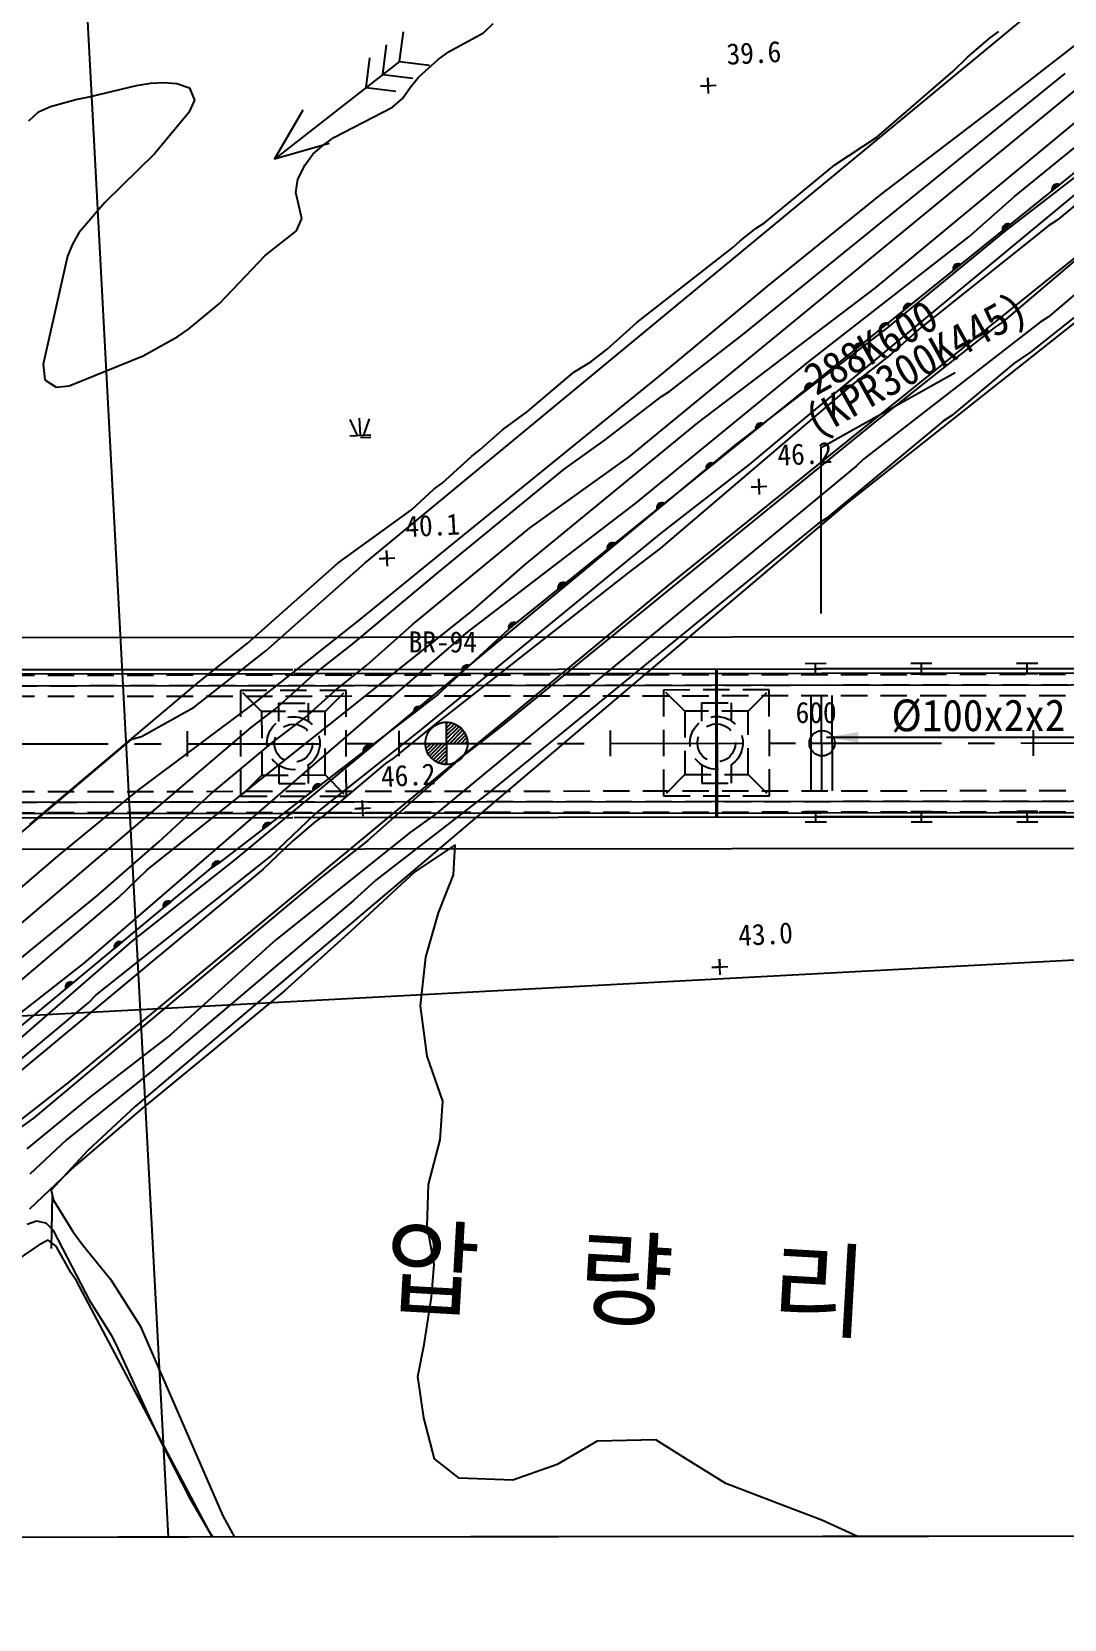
# Model space of a CAD drawing. Header units: millimetres. Extents: x 3302 to 4098, y 1103 to 1810.
# Drawn here: x 3511.1 to 3608.7, y 1388.6 to 1538.7 of the extents above; entities that cross this region are included whole.
import ezdxf
from ezdxf.enums import TextEntityAlignment as Align
from ezdxf.xclip import XClip

# ---------------------------------------------------------------- set-up
doc = ezdxf.new("R2010")
doc.units = ezdxf.units.MM
doc.header["$LTSCALE"] = 10
doc.header["$MEASUREMENT"] = 0
doc.header["$XCLIPFRAME"] = 2
for name, pattern in [('CENTER', [2, 1.25, -0.25, 0.25, -0.25]), ('DASHED2', [0.375, 0.25, -0.125]), ('HIDDEN', [0.375, 0.25, -0.125])]:
    doc.linetypes.add(name, pattern=pattern)
doc.layers.add('TX-PAPR', color=2, linetype='Continuous', plot=False)
doc.layers.add('TZ-BASE', color=253, linetype='Continuous')
doc.layers.add('TZ-CABL', color=4, linetype='Continuous')
doc.styles.add('GHS', font='GulimChe.ttf')
doc.styles.add('GR', font='GulimChe.ttf')
doc.styles.add('GUL', font='GulimChe.ttf')
doc.styles.get("Standard").update_dxf_attribs({"font": 'GulimChe.ttf'})
doc.linetypes.add('ZIGZAG', pattern='A,0.0001,-0.2,[131,ltypeshp.shx,S=0.2,R=0,X=-0.2,Y=0],-0.4,[131,ltypeshp.shx,S=0.2,R=180,X=0.2,Y=0],-0.2', length=0.8001)
doc.dimstyles.get("Standard").update_dxf_attribs({"dimtxt": 0.18, "dimasz": 0.18, "dimexe": 0.18, "dimexo": 0.0625, "dimgap": 0.09, "dimtad": 0, "dimtih": 1, "dimtoh": 1, "dimdec": 4, "dimzin": 0, "dimdsep": 46, "dimtxsty": 'Standard', "dimcen": 0.09, "dimadec": 0, "dimazin": 0, "dimtfac": 1, "dimtdec": 4, "dimtofl": 0, "dimtmove": 0, "dimatfit": 3, "dimfxl": 0, "dimtolj": 1, "dimtzin": 0, "dimarcsym": 0})

# ---------------------------------------------------------------- blocks, each defined once
blk = doc.blocks.new('JD-FHF78DGH')
at = {"layer": 'TZ-BASE'}
for p, q in [((126.65, 141.99), (145.25, -207.87)), ((205.04, 43.22, 42.99), (285.41, 109.78, 42.99)), ((262.83, 85.55, 45.99), (170.72, 11.27, 45.99)), ((156.76, 17.2, 41.99), (222.74, 71.73, 41.99)), ((167.99, 67.35, 39.99), (168.91, 68.21, 39.99)), ((226.53, 68.22, 40.94), (216.82, 60.65, 40.94)), ((158.48, 63.39), (158.83, 66.2)), ((160.06, 64.62), (160.41, 67.43)), ((164.73, 65.56, 39.99), (167.99, 67.35, 39.99)), ((181.76, 27.24, 41.99), (230.56, 67.37, 41.99)), ((213.74, 65.05, 39.99), (215.93, 66.9, 39.99)), ((215.93, 66.9, 39.99), (216.72, 67.45, 39.99)), ((160.06, 64.62), (148.23, 55.4)), ((156.9, 62.16), (157.25, 64.97)), ((160.06, 64.62), (162.87, 64.27)), ((161.83, 63.15, 39.99), (163.69, 64.82, 39.99)), ((163.69, 64.82, 39.99), (164.73, 65.56, 39.99)), ((197.56, 30.23, 45.99), (240.33, 65.64, 45.99)), ((212.4, 63.7, 39.99), (213.74, 65.05, 39.99)), ((158.48, 63.39), (161.29, 63.04)), ((161.04, 62.16, 39.99), (161.83, 63.15, 39.99)), ((189.27, 61.59, 39.61), (189.2, 63.08, 39.61)), ((189.2, 63.08, 39.61), (189.24, 62.34, 39.61)), ((192.47, 38.8, 40.99), (222.98, 63.49, 40.99)), ((205.18, 57.46, 39.99), (212.4, 63.7, 39.99)), ((130.69, 61.28, 39.99), (135.19, 62.37, 39.99)), ((135.19, 62.37, 39.99), (136.51, 62.57, 39.99)), ((136.51, 62.57, 39.99), (137.75, 62.64, 39.99)), ((137.75, 62.64, 39.99), (138.98, 62.55, 39.99)), ((138.98, 62.55, 39.99), (140.18, 62.13, 39.99)), ((140.18, 62.13, 39.99), (140.66, 60.97, 39.99)), ((156.9, 62.16), (159.71, 61.81)), ((160.33, 61.14, 39.99), (161.04, 62.16, 39.99)), ((188.49, 62.3, 39.61), (189.98, 62.38, 39.61)), ((189.24, 62.34, 39.61), (188.49, 62.3, 39.61)), ((125.9, 59.87, 39.99), (127.06, 60.36, 39.99)), ((127.06, 60.36, 39.99), (129.45, 61.05, 39.99)), ((129.45, 61.05, 39.99), (130.69, 61.28, 39.99)), ((140.66, 60.97, 39.99), (140.12, 59.82, 39.99)), ((148.23, 55.4), (150.94, 60.05)), ((153.83, 57.43, 39.99), (159.38, 60.32, 39.99)), ((159.38, 60.32, 39.99), (160.33, 61.14, 39.99)), ((216.82, 60.65, 40.94), (205.5, 52.01, 40.94)), ((124.99, 59.01, 39.99), (125.9, 59.87, 39.99)), ((140.12, 59.82, 39.99), (136.92, 55.93, 39.99)), ((218.18, 51.86, 43.99), (227.07, 59.1, 43.99)), ((152.8, 56.69, 39.99), (153.83, 57.43, 39.99)), ((201.2, 54.87, 39.99), (205.18, 57.46, 39.99)), ((136.92, 55.93, 39.99), (132.19, 51.3, 39.99)), ((153.4, 56.89), (148.23, 55.4)), ((151.14, 54.85, 39.99), (151.84, 55.87, 39.99)), ((151.84, 55.87, 39.99), (152.8, 56.69, 39.99)), ((217.31, 48.59, 44.99), (227.91, 56.8, 44.99)), ((150.43, 53.49, 39.99), (151.14, 54.85, 39.99)), ((194.56, 49.38, 39.99), (201.2, 54.87, 39.99)), ((228.15, 54.54, 40.99), (222.24, 49.63, 40.99)), ((150.25, 52.25, 39.99), (150.43, 53.49, 39.99)), ((221.72, 52.54, 45.99), (221.88, 52.52, 45.99)), ((221.73, 52.61, 45.99), (221.96, 52.59, 45.99)), ((222.44, 52.98, 45.99), (221.74, 52.42, 45.99)), ((221.78, 52.78, 45.99), (221.74, 52.42, 45.99)), ((221.74, 52.69, 45.99), (222.04, 52.66, 45.99)), ((221.77, 52.76, 45.99), (222.12, 52.72, 45.99)), ((221.81, 52.83, 45.99), (222.21, 52.79, 45.99)), ((221.87, 52.9, 45.99), (221.82, 52.48, 45.99)), ((221.87, 52.9, 45.99), (222.29, 52.86, 45.99)), ((221.95, 52.97, 45.99), (221.91, 52.55, 45.99)), ((221.95, 52.97, 45.99), (222.37, 52.92, 45.99)), ((222.03, 53.01, 45.99), (221.99, 52.61, 45.99)), ((222.11, 53.03, 45.99), (222.07, 52.68, 45.99)), ((222.1, 53.03, 45.99), (222.42, 52.99, 45.99)), ((222.19, 53.04, 45.99), (222.15, 52.75, 45.99)), ((222.26, 53.04, 45.99), (222.24, 52.81, 45.99)), ((222.33, 53.02, 45.99), (222.32, 52.88, 45.99)), ((222.41, 53, 45.99), (222.4, 52.95, 45.99)), ((132.19, 51.3, 39.99), (129.74, 48.43, 39.99)), ((150.82, 49.78, 39.99), (150.25, 52.25, 39.99)), ((205.5, 52.01, 40.94), (194.77, 43.36, 40.94)), ((213.89, 48.05, 43.99), (218.18, 51.86, 43.99)), ((221.73, 52.46, 45.99), (221.79, 52.46, 45.99)), ((150.31, 48.63, 39.99), (150.82, 49.78, 39.99)), ((185.53, 15.15, 45.99), (229.71, 50.76, 45.99)), ((222.24, 49.63, 40.99), (221.45, 49.11, 40.99)), ((129.74, 48.43, 39.99), (129.12, 47.36, 39.99)), ((147.33, 46.3, 39.99), (150.31, 48.63, 39.99)), ((192.25, 47.69, 39.99), (193.77, 48.86, 39.99)), ((193.77, 48.86, 39.99), (194.56, 49.38, 39.99)), ((198.72, 36.25, 43.99), (213.89, 48.05, 43.99)), ((206.2, 39.44, 44.99), (217.31, 48.59, 44.99)), ((221.45, 49.11, 40.99), (209.39, 39.52, 40.99)), ((217.05, 48.77, 45.99), (217.21, 48.76, 45.99)), ((217.06, 48.85, 45.99), (217.29, 48.82, 45.99)), ((217.06, 48.7, 45.99), (217.12, 48.69, 45.99)), ((217.77, 49.22, 45.99), (217.07, 48.65, 45.99)), ((217.11, 49.01, 45.99), (217.07, 48.66, 45.99)), ((217.07, 48.92, 45.99), (217.37, 48.89, 45.99)), ((217.1, 48.99, 45.99), (217.45, 48.96, 45.99)), ((217.14, 49.07, 45.99), (217.54, 49.02, 45.99)), ((217.2, 49.13, 45.99), (217.15, 48.71, 45.99)), ((217.2, 49.13, 45.99), (217.62, 49.09, 45.99)), ((217.28, 49.2, 45.99), (217.24, 48.78, 45.99)), ((217.28, 49.2, 45.99), (217.7, 49.16, 45.99)), ((217.36, 49.24, 45.99), (217.32, 48.85, 45.99)), ((217.44, 49.26, 45.99), (217.4, 48.91, 45.99)), ((217.43, 49.26, 45.99), (217.75, 49.23, 45.99)), ((217.52, 49.27, 45.99), (217.48, 48.98, 45.99)), ((217.59, 49.27, 45.99), (217.57, 49.05, 45.99)), ((217.66, 49.26, 45.99), (217.65, 49.11, 45.99)), ((217.74, 49.23, 45.99), (217.73, 49.18, 45.99)), ((129.12, 47.36, 39.99), (128.65, 46.21, 39.99)), ((182.5, 39.97, 39.99), (191.55, 47.05, 39.99)), ((191.55, 47.05, 39.99), (192.25, 47.69, 39.99)), ((225.08, 46.8, 45.99), (217.07, 39.98, 45.99)), ((128.65, 46.21, 39.99), (126.36, 36, 39.99)), ((143.01, 41.75, 39.99), (147.33, 46.3, 39.99)), ((231.92, 46.31, 44.99), (202.51, 23, 44.99)), ((212.39, 45.08, 45.99), (212.62, 45.06, 45.99)), ((213.1, 45.45, 45.99), (212.4, 44.88, 45.99)), ((212.44, 45.25, 45.99), (212.4, 44.89, 45.99)), ((212.4, 45.16, 45.99), (212.7, 45.12, 45.99)), ((212.43, 45.23, 45.99), (212.78, 45.19, 45.99)), ((212.47, 45.3, 45.99), (212.87, 45.26, 45.99)), ((212.53, 45.37, 45.99), (212.48, 44.95, 45.99)), ((212.53, 45.37, 45.99), (212.95, 45.32, 45.99)), ((212.61, 45.43, 45.99), (212.57, 45.01, 45.99)), ((212.61, 45.43, 45.99), (213.03, 45.39, 45.99)), ((212.69, 45.47, 45.99), (212.65, 45.08, 45.99)), ((212.77, 45.5, 45.99), (212.73, 45.15, 45.99)), ((212.76, 45.49, 45.99), (213.08, 45.46, 45.99)), ((212.84, 45.51, 45.99), (212.81, 45.21, 45.99)), ((212.92, 45.51, 45.99), (212.9, 45.28, 45.99)), ((212.99, 45.49, 45.99), (212.98, 45.35, 45.99)), ((213.07, 45.47, 45.99), (213.06, 45.41, 45.99)), ((212.38, 45.01, 45.99), (212.53, 44.99, 45.99)), ((212.39, 44.93, 45.99), (212.45, 44.92, 45.99)), ((225.78, 44.22, 44.99), (221.4, 40.5, 44.99)), ((194.77, 43.36, 40.94), (185.02, 35.23, 40.94)), ((188.26, 30.48, 42.99), (205.04, 43.22, 42.99)), ((140.11, 39.33, 39.99), (143.01, 41.75, 39.99)), ((207.71, 41.24, 45.99), (207.86, 41.22, 45.99)), ((207.72, 41.31, 45.99), (207.95, 41.29, 45.99)), ((207.72, 41.16, 45.99), (207.78, 41.16, 45.99)), ((208.43, 41.68, 45.99), (207.73, 41.12, 45.99)), ((207.77, 41.48, 45.99), (207.73, 41.12, 45.99)), ((207.73, 41.39, 45.99), (208.03, 41.36, 45.99)), ((207.76, 41.46, 45.99), (208.11, 41.42, 45.99)), ((207.8, 41.53, 45.99), (208.19, 41.49, 45.99)), ((207.86, 41.6, 45.99), (207.81, 41.18, 45.99)), ((207.86, 41.6, 45.99), (208.28, 41.56, 45.99)), ((207.94, 41.67, 45.99), (207.9, 41.25, 45.99)), ((207.94, 41.67, 45.99), (208.36, 41.62, 45.99)), ((208.02, 41.71, 45.99), (207.98, 41.31, 45.99)), ((208.1, 41.73, 45.99), (208.06, 41.38, 45.99)), ((208.09, 41.73, 45.99), (208.41, 41.69, 45.99)), ((208.17, 41.74, 45.99), (208.14, 41.45, 45.99)), ((208.25, 41.74, 45.99), (208.23, 41.51, 45.99)), ((208.32, 41.73, 45.99), (208.31, 41.58, 45.99)), ((208.4, 41.7, 45.99), (208.39, 41.65, 45.99)), ((224.95, 41.32, 43.99), (219.72, 37.15, 43.99)), ((139.08, 38.64, 39.99), (140.11, 39.33, 39.99)), ((179.67, 37.42, 39.99), (182.5, 39.97, 39.99)), ((191.76, 28.32, 44.99), (206.2, 39.44, 44.99)), ((220.61, 39.98, 44.99), (203.92, 27.02, 44.99)), ((216.28, 39.46, 45.99), (205.01, 30.57, 45.99)), ((209.39, 39.52, 40.99), (206.53, 36.96, 40.99)), ((217.07, 39.98, 45.99), (216.28, 39.46, 45.99)), ((221.4, 40.5, 44.99), (220.61, 39.98, 44.99)), ((135.81, 36.81, 39.99), (139.08, 38.64, 39.99)), ((185.62, 33.47, 40.99), (192.47, 38.8, 40.99)), ((203.05, 37.55, 45.99), (203.28, 37.52, 45.99)), ((203.76, 37.92, 45.99), (203.06, 37.35, 45.99)), ((203.1, 37.71, 45.99), (203.06, 37.36, 45.99)), ((203.06, 37.62, 45.99), (203.36, 37.59, 45.99)), ((203.09, 37.69, 45.99), (203.44, 37.66, 45.99)), ((203.13, 37.77, 45.99), (203.52, 37.72, 45.99)), ((203.19, 37.83, 45.99), (203.14, 37.42, 45.99)), ((203.19, 37.83, 45.99), (203.61, 37.79, 45.99)), ((203.27, 37.9, 45.99), (203.22, 37.48, 45.99)), ((203.27, 37.9, 45.99), (203.69, 37.86, 45.99)), ((203.35, 37.94, 45.99), (203.31, 37.55, 45.99)), ((203.43, 37.96, 45.99), (203.39, 37.61, 45.99)), ((203.42, 37.96, 45.99), (203.74, 37.93, 45.99)), ((203.5, 37.97, 45.99), (203.47, 37.68, 45.99)), ((203.58, 37.97, 45.99), (203.55, 37.75, 45.99)), ((203.65, 37.96, 45.99), (203.64, 37.81, 45.99)), ((203.73, 37.93, 45.99), (203.72, 37.88, 45.99)), ((128.82, 33.97, 39.99), (135.81, 36.81, 39.99)), ((176.54, 35.25, 39.99), (178.15, 36.25, 39.99)), ((178.15, 36.25, 39.99), (179.67, 37.42, 39.99)), ((182.4, 22.87, 43.99), (198.72, 36.25, 43.99)), ((206.53, 36.96, 40.99), (202.72, 33.96, 40.99)), ((203.04, 37.47, 45.99), (203.19, 37.46, 45.99)), ((203.05, 37.4, 45.99), (203.11, 37.39, 45.99)), ((218.13, 36.08, 43.99), (212.26, 31.17, 43.99)), ((219.72, 37.15, 43.99), (218.13, 36.08, 43.99)), ((126.36, 36, 39.99), (126.52, 34.52, 39.99)), ((172.15, 31.53, 39.99), (176.54, 35.25, 39.99)), ((185.02, 35.23, 40.94), (174.45, 26.67, 40.94)), ((126.52, 34.52, 39.99), (127.59, 33.85, 39.99)), ((127.59, 33.85, 39.99), (128.82, 33.97, 39.99)), ((202.72, 33.96, 40.99), (184.71, 18.61, 40.99)), ((184.83, 32.95, 40.99), (185.62, 33.47, 40.99)), ((198.37, 33.71, 45.99), (198.52, 33.69, 45.99)), ((198.38, 33.78, 45.99), (198.61, 33.76, 45.99)), ((198.38, 33.63, 45.99), (198.44, 33.62, 45.99)), ((199.09, 34.15, 45.99), (198.39, 33.58, 45.99)), ((198.43, 33.95, 45.99), (198.39, 33.59, 45.99)), ((198.39, 33.86, 45.99), (198.69, 33.82, 45.99)), ((198.42, 33.93, 45.99), (198.77, 33.89, 45.99)), ((198.46, 34, 45.99), (198.85, 33.96, 45.99)), ((198.52, 34.07, 45.99), (198.47, 33.65, 45.99)), ((198.52, 34.07, 45.99), (198.94, 34.02, 45.99)), ((198.6, 34.13, 45.99), (198.55, 33.72, 45.99)), ((198.6, 34.13, 45.99), (199.02, 34.09, 45.99)), ((198.68, 34.17, 45.99), (198.64, 33.78, 45.99)), ((198.76, 34.2, 45.99), (198.72, 33.85, 45.99)), ((198.75, 34.19, 45.99), (199.07, 34.16, 45.99)), ((198.83, 34.21, 45.99), (198.8, 33.92, 45.99)), ((198.91, 34.21, 45.99), (198.88, 33.98, 45.99)), ((198.98, 34.19, 45.99), (198.97, 34.05, 45.99)), ((199.06, 34.17, 45.99), (199.05, 34.11, 45.99)), ((169.78, 29.82, 39.99), (172.15, 31.53, 39.99)), ((179.5, 28.87, 40.99), (184.83, 32.95, 40.99)), ((155.35, 30.78, 40.81), (156.04, 29.28, 40.81)), ((156.36, 29.29, 40.81), (156.25, 30.9, 40.81)), ((156.67, 29.31, 40.81), (157.2, 30.86, 40.81)), ((205.01, 30.57, 45.99), (169.39, 1.58, 45.99)), ((171.94, 17.07, 42.99), (188.26, 30.48, 42.99)), ((193.14, 26.54, 45.99), (197.56, 30.23, 45.99)), ((194.42, 30.38, 45.99), (193.72, 29.82, 45.99)), ((193.76, 30.18, 45.99), (193.72, 29.82, 45.99)), ((193.72, 30.09, 45.99), (194.02, 30.06, 45.99)), ((193.75, 30.16, 45.99), (194.1, 30.12, 45.99)), ((193.79, 30.23, 45.99), (194.18, 30.19, 45.99)), ((193.85, 30.3, 45.99), (193.8, 29.88, 45.99)), ((193.85, 30.3, 45.99), (194.27, 30.26, 45.99)), ((193.93, 30.37, 45.99), (193.88, 29.95, 45.99)), ((193.93, 30.37, 45.99), (194.35, 30.32, 45.99)), ((194.01, 30.41, 45.99), (193.97, 30.02, 45.99)), ((194.09, 30.43, 45.99), (194.05, 30.08, 45.99)), ((194.08, 30.43, 45.99), (194.4, 30.39, 45.99)), ((194.16, 30.44, 45.99), (194.13, 30.15, 45.99)), ((194.24, 30.44, 45.99), (194.21, 30.22, 45.99)), ((194.31, 30.43, 45.99), (194.3, 30.28, 45.99)), ((194.38, 30.4, 45.99), (194.38, 30.35, 45.99)), ((211.46, 30.62, 43.99), (200.38, 21.44, 43.99)), ((212.26, 31.17, 43.99), (211.46, 30.62, 43.99)), ((155.36, 29.24, 40.81), (157.35, 29.35, 40.81)), ((156.37, 29.07, 40.81), (157.34, 29.1, 40.81)), ((167.65, 27.91, 39.99), (169.78, 29.82, 39.99)), ((175.6, 26.09, 40.99), (179.5, 28.87, 40.99)), ((193.7, 29.94, 45.99), (193.85, 29.92, 45.99)), ((193.71, 30.02, 45.99), (193.94, 29.99, 45.99)), ((193.71, 29.86, 45.99), (193.77, 29.86, 45.99)), ((144.58, -10.78, 44.99), (191.76, 28.32, 44.99)), ((164.09, 24.75, 39.99), (166.88, 27.33, 39.99)), ((166.88, 27.33, 39.99), (167.65, 27.91, 39.99)), ((172.34, 20.51, 41.99), (181.76, 27.24, 41.99)), ((203.92, 27.02, 44.99), (203.22, 26.37, 44.99)), ((203.22, 26.37, 44.99), (163.43, -6.55, 44.99)), ((163.73, 16.36, 40.99), (175.6, 26.09, 40.99)), ((174.45, 26.67, 40.94), (165.53, 19.4, 40.94)), ((184.8, 20.05, 45.99), (193.14, 26.54, 45.99)), ((189.03, 26.25, 45.99), (189.26, 26.22, 45.99)), ((189.03, 26.17, 45.99), (189.18, 26.16, 45.99)), ((189.04, 26.1, 45.99), (189.1, 26.09, 45.99)), ((189.75, 26.62, 45.99), (189.05, 26.05, 45.99)), ((189.09, 26.42, 45.99), (189.05, 26.06, 45.99)), ((189.05, 26.32, 45.99), (189.35, 26.29, 45.99)), ((189.08, 26.4, 45.99), (189.43, 26.36, 45.99)), ((189.12, 26.47, 45.99), (189.51, 26.42, 45.99)), ((189.18, 26.53, 45.99), (189.13, 26.12, 45.99)), ((189.18, 26.54, 45.99), (189.6, 26.49, 45.99)), ((189.26, 26.6, 45.99), (189.21, 26.18, 45.99)), ((189.26, 26.6, 45.99), (189.68, 26.56, 45.99)), ((189.34, 26.64, 45.99), (189.3, 26.25, 45.99)), ((189.42, 26.66, 45.99), (189.38, 26.32, 45.99)), ((189.4, 26.66, 45.99), (189.73, 26.63, 45.99)), ((189.49, 26.67, 45.99), (189.46, 26.38, 45.99)), ((189.57, 26.67, 45.99), (189.54, 26.45, 45.99)), ((189.64, 26.66, 45.99), (189.63, 26.52, 45.99)), ((189.71, 26.63, 45.99), (189.71, 26.58, 45.99)), ((161.19, 22.26, 39.99), (163.29, 24.2, 39.99)), ((163.29, 24.2, 39.99), (164.09, 24.75, 39.99)), ((193.3, 24.39, 46.2), (194.79, 24.47, 46.2)), ((194.05, 24.43, 46.2), (193.3, 24.39, 46.2)), ((194.09, 23.68, 46.2), (194.01, 25.18, 46.2)), ((194.01, 25.18, 46.2), (194.05, 24.43, 46.2)), ((202.51, 23, 44.99), (135.07, -34.13, 44.99)), ((166.35, 10.59, 43.99), (182.4, 22.87, 43.99)), ((185.08, 22.85, 45.99), (184.38, 22.28, 45.99)), ((184.42, 22.65, 45.99), (184.38, 22.29, 45.99)), ((184.38, 22.56, 45.99), (184.68, 22.52, 45.99)), ((184.41, 22.63, 45.99), (184.76, 22.59, 45.99)), ((184.45, 22.7, 45.99), (184.84, 22.66, 45.99)), ((184.5, 22.77, 45.99), (184.46, 22.35, 45.99)), ((184.51, 22.77, 45.99), (184.92, 22.72, 45.99)), ((184.59, 22.83, 45.99), (184.54, 22.42, 45.99)), ((184.59, 22.84, 45.99), (185.01, 22.79, 45.99)), ((184.67, 22.87, 45.99), (184.63, 22.48, 45.99)), ((184.75, 22.9, 45.99), (184.71, 22.55, 45.99)), ((184.73, 22.9, 45.99), (185.06, 22.86, 45.99)), ((184.82, 22.91, 45.99), (184.79, 22.62, 45.99)), ((184.9, 22.91, 45.99), (184.87, 22.68, 45.99)), ((184.97, 22.89, 45.99), (184.96, 22.75, 45.99)), ((185.04, 22.87, 45.99), (185.04, 22.82, 45.99)), ((154.22, 17.21, 39.99), (161.19, 22.26, 39.99)), ((184.36, 22.48, 45.99), (184.59, 22.46, 45.99)), ((184.36, 22.41, 45.99), (184.51, 22.39, 45.99)), ((184.37, 22.33, 45.99), (184.43, 22.32, 45.99)), ((200.38, 21.44, 43.99), (199.59, 20.92, 43.99)), ((161.23, 11.36, 41.99), (172.34, 20.51, 41.99)), ((161.81, 1.24, 45.99), (184.8, 20.05, 45.99)), ((199.59, 20.92, 43.99), (168.42, -4.54, 43.99)), ((165.53, 19.4, 40.94), (156.48, 12.04, 40.94)), ((158.9, 16.92, 40.06), (158.82, 18.41, 40.06)), ((158.82, 18.41, 40.06), (158.86, 17.66, 40.06)), ((179.69, 18.72, 45.99), (179.92, 18.69, 45.99)), ((179.69, 18.64, 45.99), (179.84, 18.62, 45.99)), ((179.7, 18.56, 45.99), (179.76, 18.56, 45.99)), ((180.41, 19.08, 45.99), (179.71, 18.52, 45.99)), ((179.75, 18.88, 45.99), (179.71, 18.52, 45.99)), ((179.71, 18.79, 45.99), (180.01, 18.76, 45.99)), ((179.74, 18.86, 45.99), (180.09, 18.82, 45.99)), ((179.78, 18.93, 45.99), (180.17, 18.89, 45.99)), ((179.83, 19, 45.99), (179.79, 18.58, 45.99)), ((179.84, 19, 45.99), (180.25, 18.96, 45.99)), ((179.92, 19.07, 45.99), (179.87, 18.65, 45.99)), ((179.92, 19.07, 45.99), (180.34, 19.02, 45.99)), ((180, 19.11, 45.99), (179.95, 18.72, 45.99)), ((180.07, 19.13, 45.99), (180.04, 18.78, 45.99)), ((180.06, 19.13, 45.99), (180.39, 19.09, 45.99)), ((180.15, 19.14, 45.99), (180.12, 18.85, 45.99)), ((180.23, 19.14, 45.99), (180.2, 18.92, 45.99)), ((180.3, 19.13, 45.99), (180.28, 18.98, 45.99)), ((180.37, 19.1, 45.99), (180.37, 19.05, 45.99)), ((184.71, 18.61, 40.99), (181.67, 16.28, 40.99)), ((145.64, 9.62, 39.99), (154.22, 17.21, 39.99)), ((147.41, 8.93, 41.99), (156.76, 17.2, 41.99)), ((158.11, 17.62, 40.06), (159.61, 17.7, 40.06)), ((158.86, 17.66, 40.06), (158.11, 17.62, 40.06)), ((166.89, 12.65, 42.99), (171.94, 17.07, 42.99)), ((128.85, -31.83, 45.99), (185.53, 15.15, 45.99)), ((155.63, 9.58, 40.99), (163.73, 16.36, 40.99)), ((181.67, 16.28, 40.99), (163.23, 1.81, 40.99)), ((175.74, 15.32, 45.99), (175.04, 14.75, 45.99)), ((175.08, 15.12, 45.99), (175.04, 14.76, 45.99)), ((175.04, 15.02, 45.99), (175.34, 14.99, 45.99)), ((175.07, 15.1, 45.99), (175.42, 15.06, 45.99)), ((175.11, 15.17, 45.99), (175.5, 15.12, 45.99)), ((175.16, 15.23, 45.99), (175.12, 14.82, 45.99)), ((175.17, 15.24, 45.99), (175.58, 15.19, 45.99)), ((175.25, 15.3, 45.99), (175.2, 14.88, 45.99)), ((175.25, 15.3, 45.99), (175.67, 15.26, 45.99)), ((175.33, 15.34, 45.99), (175.28, 14.95, 45.99)), ((175.4, 15.36, 45.99), (175.37, 15.02, 45.99)), ((175.39, 15.36, 45.99), (175.72, 15.33, 45.99)), ((175.48, 15.37, 45.99), (175.45, 15.08, 45.99)), ((175.56, 15.37, 45.99), (175.53, 15.15, 45.99)), ((175.63, 15.36, 45.99), (175.61, 15.22, 45.99)), ((175.7, 15.33, 45.99), (175.7, 15.28, 45.99)), ((175.02, 14.95, 45.99), (175.25, 14.92, 45.99)), ((175.02, 14.87, 45.99), (175.17, 14.86, 45.99)), ((175.03, 14.8, 45.99), (175.09, 14.79, 45.99)), ((136.2, -11.79, 42.99), (166.89, 12.65, 42.99)), ((156.48, 12.04, 40.94), (146.3, 3.97, 40.94)), ((-0.01, 10.05), (699.47, 10.71)), ((130.23, -20.62, 43.99), (166.35, 10.59, 43.99)), ((156.97, 7.55, 41.99), (161.23, 11.36, 41.99)), ((170.72, 11.27, 45.99), (163.66, 4.78, 45.99)), ((170.35, 11.18, 45.99), (170.58, 11.16, 45.99)), ((170.35, 11.11, 45.99), (170.5, 11.09, 45.99)), ((170.36, 11.03, 45.99), (170.42, 11.02, 45.99)), ((171.07, 11.55, 45.99), (170.37, 10.99, 45.99)), ((170.41, 11.35, 45.99), (170.37, 10.99, 45.99)), ((170.37, 11.26, 45.99), (170.67, 11.22, 45.99)), ((170.4, 11.33, 45.99), (170.75, 11.29, 45.99)), ((170.44, 11.4, 45.99), (170.83, 11.36, 45.99)), ((170.49, 11.47, 45.99), (170.45, 11.05, 45.99)), ((170.49, 11.47, 45.99), (170.91, 11.42, 45.99)), ((170.58, 11.53, 45.99), (170.53, 11.12, 45.99)), ((170.58, 11.54, 45.99), (171, 11.49, 45.99)), ((170.66, 11.57, 45.99), (170.61, 11.18, 45.99)), ((170.73, 11.6, 45.99), (170.7, 11.25, 45.99)), ((170.72, 11.6, 45.99), (171.05, 11.56, 45.99)), ((170.81, 11.61, 45.99), (170.78, 11.32, 45.99)), ((170.89, 11.61, 45.99), (170.86, 11.38, 45.99)), ((170.96, 11.59, 45.99), (170.94, 11.45, 45.99)), ((171.03, 11.57, 45.99), (171.03, 11.52, 45.99)), ((141.13, 6.03, 39.99), (145.64, 9.62, 39.99)), ((151.85, 6.6, 40.99), (155.63, 9.58, 40.99)), ((140.62, 3.6, 41.99), (147.41, 8.93, 41.99)), ((153.96, 5.16, 41.99), (156.97, 7.55, 41.99)), ((166.63, 7.51, 45.99), (165.97, 6.9, 45.99)), ((166.22, 7.51, 45.99), (166.2, 7.12, 45.99)), ((166.29, 7.54, 45.99), (166.28, 7.19, 45.99)), ((166.28, 7.54, 45.99), (166.61, 7.52, 45.99)), ((166.37, 7.55, 45.99), (166.36, 7.26, 45.99)), ((166.45, 7.56, 45.99), (166.44, 7.33, 45.99)), ((166.52, 7.55, 45.99), (166.51, 7.4, 45.99)), ((166.59, 7.53, 45.99), (166.59, 7.48, 45.99)), ((200.39, 7.71), (198.39, 7.7)), ((199.39, 6.71), (199.39, 7.71)), ((699.46, 7.66), (199.39, 7.21)), ((210.39, 7.72), (208.39, 7.71)), ((209.39, 6.72), (209.39, 7.72)), ((220.39, 7.73), (218.39, 7.72)), ((219.39, 6.73), (219.39, 7.73)), ((70.08, 7.09), (149.95, 7.16)), ((70.08, 6.69), (149.95, 6.76)), ((125.09, -7.51, 39.99), (141.13, 6.03, 39.99)), ((148.29, 3.41, 40.99), (151.85, 6.6, 40.99)), ((150.08, 7.16), (199.94, 7.21)), ((150.08, 6.76), (199.94, 6.81)), ((165.94, 7.1, 45.99), (166.17, 7.09, 45.99)), ((165.94, 7.02, 45.99), (166.09, 7.02, 45.99)), ((165.95, 7.17, 45.99), (166.25, 7.16, 45.99)), ((165.96, 6.95, 45.99), (166.02, 6.95, 45.99)), ((165.98, 7.27, 45.99), (165.97, 6.91, 45.99)), ((165.97, 7.25, 45.99), (166.33, 7.23, 45.99)), ((166.01, 7.32, 45.99), (166.41, 7.31, 45.99)), ((166.06, 7.39, 45.99), (166.05, 6.97, 45.99)), ((166.06, 7.39, 45.99), (166.48, 7.38, 45.99)), ((166.14, 7.46, 45.99), (166.12, 7.04, 45.99)), ((166.14, 7.47, 45.99), (166.56, 7.45, 45.99)), ((189.96, 7.21), (189.97, -6.79)), ((190.06, 7.21), (190.07, -6.79)), ((200.39, 6.71), (198.39, 6.7)), ((199.94, 7.21), (224.98, 7.23)), ((199.94, 6.81), (224.98, 6.83)), ((210.39, 6.72), (208.39, 6.71)), ((220.39, 6.73), (218.39, 6.72)), ((699.47, 4.96), (0.03, -32.21)), ((163.66, 4.78, 45.99), (143, -11.13, 45.99)), ((151.13, 2.61, 41.99), (153.96, 5.16, 41.99)), ((146.3, 3.97, 40.94), (135.26, -4.29, 40.94)), ((135.66, 0.83, 41.99), (140.62, 3.6, 41.99)), ((146.01, 1.66, 40.99), (148.29, 3.41, 40.99)), ((161.37, 3.16, 45.99), (161.53, 3.14, 45.99)), ((161.38, 3.23, 45.99), (161.61, 3.2, 45.99)), ((161.38, 3.08, 45.99), (161.44, 3.07, 45.99)), ((162.1, 3.58, 45.99), (161.39, 3.03, 45.99)), ((161.44, 3.4, 45.99), (161.39, 3.04, 45.99)), ((161.4, 3.31, 45.99), (161.69, 3.27, 45.99)), ((161.43, 3.38, 45.99), (161.78, 3.33, 45.99)), ((161.53, 3.51, 45.99), (161.47, 3.1, 45.99)), ((161.47, 3.45, 45.99), (161.86, 3.4, 45.99)), ((161.53, 3.51, 45.99), (161.95, 3.46, 45.99)), ((161.61, 3.58, 45.99), (161.56, 3.16, 45.99)), ((161.61, 3.58, 45.99), (162.03, 3.53, 45.99)), ((161.69, 3.62, 45.99), (161.64, 3.23, 45.99)), ((161.77, 3.64, 45.99), (161.73, 3.29, 45.99)), ((161.76, 3.64, 45.99), (162.08, 3.59, 45.99)), ((161.85, 3.65, 45.99), (161.81, 3.36, 45.99)), ((161.92, 3.64, 45.99), (161.89, 3.42, 45.99)), ((162, 3.63, 45.99), (161.98, 3.48, 45.99)), ((162.07, 3.6, 45.99), (162.06, 3.55, 45.99)), ((96.51, -40.5, 40.99), (146.01, 1.66, 40.99)), ((148.08, 0.28, 41.99), (151.13, 2.61, 41.99)), ((163.23, 1.81, 40.99), (159.52, -1.2, 40.99)), ((164.47, 2.17), (164.48, -1.83)), ((164.47, 1.97), (164.66, 2.16)), ((164.47, 1.61), (164.97, 2.11)), ((164.47, 1.26), (165.23, 2.02)), ((164.47, 0.91), (165.47, 1.9)), ((164.47, 0.55), (165.68, 1.76)), ((164.48, 0.2), (165.87, 1.6)), ((169.39, 1.58, 45.99), (166.35, -0.78, 45.99)), ((106.22, -23.53, 41.99), (134.75, 0.57, 41.99)), ((134.75, 0.57, 41.99), (135.66, 0.83, 41.99)), ((140, -1.07), (140, 1.33)), ((142.21, -4.6, 41.99), (148.08, 0.28, 41.99)), ((152.01, -6.55, 45.99), (161.81, 1.24, 45.99)), ((160, -1.05), (160, 1.35)), ((162.48, 0.17), (166.48, 0.17)), ((162.48, -0.03), (162.68, 0.17)), ((162.54, -0.33), (163.03, 0.17)), ((162.63, -0.59), (163.38, 0.17)), ((162.74, -0.83), (163.74, 0.17)), ((162.88, -1.04), (164.09, 0.17)), ((163.05, -1.23), (164.44, 0.17)), ((164.8, 0.17), (166.04, 1.41)), ((165.15, 0.17), (166.19, 1.2)), ((165.5, 0.17), (166.31, 0.97)), ((165.86, 0.17), (166.4, 0.71)), ((166.21, 0.17), (166.46, 0.42)), ((180, -1.03), (180, 1.37)), ((220, -1), (220, 1.4)), ((156.62, -0.5, 45.99), (156.77, -0.52, 45.99)), ((156.63, -0.43, 45.99), (156.86, -0.46, 45.99)), ((156.63, -0.58, 45.99), (156.69, -0.59, 45.99)), ((157.35, -0.08, 45.99), (156.64, -0.63, 45.99)), ((156.68, -0.26, 45.99), (156.64, -0.62, 45.99)), ((156.64, -0.36, 45.99), (156.94, -0.39, 45.99)), ((156.67, -0.28, 45.99), (157.02, -0.33, 45.99)), ((156.71, -0.21, 45.99), (157.11, -0.26, 45.99)), ((156.77, -0.15, 45.99), (156.72, -0.56, 45.99)), ((156.77, -0.15, 45.99), (157.19, -0.2, 45.99)), ((156.86, -0.08, 45.99), (156.8, -0.5, 45.99)), ((156.86, -0.08, 45.99), (157.28, -0.14, 45.99)), ((156.94, -0.04, 45.99), (156.89, -0.43, 45.99)), ((157.02, -0.02, 45.99), (156.97, -0.37, 45.99)), ((157.01, -0.02, 45.99), (157.33, -0.07, 45.99)), ((166.35, -0.78, 45.99), (157.04, -9.01, 45.99)), ((157.09, -0.01, 45.99), (157.06, -0.31, 45.99)), ((157.17, -0.02, 45.99), (157.14, -0.24, 45.99)), ((157.24, -0.03, 45.99), (157.22, -0.18, 45.99)), ((157.31, -0.06, 45.99), (157.31, -0.11, 45.99)), ((159.52, -1.2, 40.99), (158.72, -1.75, 40.99)), ((163.23, -1.4), (164.48, -0.15)), ((163.44, -1.54), (164.48, -0.51)), ((163.67, -1.67), (164.48, -0.86)), ((163.93, -1.76), (164.48, -1.22)), ((158.72, -1.75, 40.99), (152.88, -6.66, 40.99)), ((164.23, -1.82), (164.48, -1.57)), ((135.26, -4.29, 40.94), (127.74, -10.46, 40.94)), ((151.87, -4.09, 45.99), (152.1, -4.12, 45.99)), ((151.87, -4.16, 45.99), (152.02, -4.18, 45.99)), ((151.87, -4.24, 45.99), (151.93, -4.25, 45.99)), ((152.6, -3.74, 45.99), (151.88, -4.29, 45.99)), ((151.93, -3.92, 45.99), (151.88, -4.28, 45.99)), ((151.89, -4.02, 45.99), (152.19, -4.06, 45.99)), ((151.92, -3.94, 45.99), (152.27, -3.99, 45.99)), ((151.96, -3.87, 45.99), (152.35, -3.93, 45.99)), ((152.02, -3.81, 45.99), (151.97, -4.23, 45.99)), ((152.02, -3.81, 45.99), (152.44, -3.86, 45.99)), ((152.1, -3.74, 45.99), (152.05, -4.16, 45.99)), ((152.11, -3.74, 45.99), (152.52, -3.8, 45.99)), ((152.18, -3.71, 45.99), (152.13, -4.1, 45.99)), ((152.26, -3.68, 45.99), (152.22, -4.03, 45.99)), ((152.25, -3.69, 45.99), (152.58, -3.73, 45.99)), ((152.34, -3.67, 45.99), (152.3, -3.97, 45.99)), ((152.41, -3.68, 45.99), (152.39, -3.9, 45.99)), ((152.49, -3.69, 45.99), (152.47, -3.84, 45.99)), ((152.56, -3.72, 45.99), (152.55, -3.77, 45.99)), ((137.28, -9.15, 41.99), (142.21, -4.6, 41.99)), ((155.81, -6.01, 46.2), (157.3, -5.93, 46.2)), ((156.56, -5.97, 46.2), (155.81, -6.01, 46.2)), ((156.6, -6.72, 46.2), (156.52, -5.22, 46.2)), ((156.52, -5.22, 46.2), (156.56, -5.97, 46.2)), ((168.42, -4.54, 43.99), (157.82, -12.78, 43.99)), ((70.09, -6.51), (149.96, -6.44)), ((70.09, -6.91), (149.96, -6.84)), ((147.84, -7.4, 45.99), (147.13, -7.95, 45.99)), ((147.27, -7.47, 45.99), (147.21, -7.89, 45.99)), ((147.27, -7.47, 45.99), (147.68, -7.52, 45.99)), ((147.35, -7.4, 45.99), (147.3, -7.82, 45.99)), ((147.35, -7.4, 45.99), (147.77, -7.46, 45.99)), ((147.43, -7.37, 45.99), (147.38, -7.76, 45.99)), ((147.51, -7.34, 45.99), (147.46, -7.69, 45.99)), ((147.5, -7.35, 45.99), (147.82, -7.39, 45.99)), ((147.59, -7.34, 45.99), (147.55, -7.63, 45.99)), ((147.66, -7.34, 45.99), (147.63, -7.56, 45.99)), ((147.73, -7.35, 45.99), (147.72, -7.5, 45.99)), ((147.81, -7.38, 45.99), (147.8, -7.43, 45.99)), ((147.87, -10.49, 45.99), (152.01, -6.55, 45.99)), ((152.09, -7.21, 40.99), (149.93, -9.08, 40.99)), ((150.09, -6.44), (199.95, -6.39)), ((150.09, -6.84), (199.95, -6.79)), ((152.88, -6.66, 40.99), (152.09, -7.21, 40.99)), ((163.43, -6.55, 44.99), (161.09, -8.24, 44.99)), ((200.4, -6.29), (198.4, -6.29)), ((200.41, -7.29), (198.41, -7.29)), ((199.41, -7.29), (199.4, -6.29)), ((499.46, -6.52), (199.41, -6.79)), ((199.95, -6.39), (224.99, -6.37)), ((199.95, -6.79), (224.99, -6.77)), ((210.4, -6.28), (208.4, -6.29)), ((210.41, -7.28), (208.41, -7.29)), ((209.41, -7.28), (209.4, -6.28)), ((220.4, -6.27), (218.4, -6.28)), ((220.41, -7.27), (218.41, -7.28)), ((219.41, -7.27), (219.4, -6.27)), ((147.11, -7.83, 45.99), (147.26, -7.85, 45.99)), ((147.12, -7.75, 45.99), (147.35, -7.78, 45.99)), ((147.12, -7.9, 45.99), (147.18, -7.91, 45.99)), ((147.18, -7.59, 45.99), (147.13, -7.94, 45.99)), ((147.14, -7.68, 45.99), (147.43, -7.72, 45.99)), ((147.16, -7.61, 45.99), (147.52, -7.65, 45.99)), ((147.21, -7.54, 45.99), (147.6, -7.59, 45.99)), ((161.09, -8.24, 44.99), (148.36, -18.42, 44.99)), ((0.01, -9.95), (699.47, -9.29)), ((127.74, -10.46, 40.94), (118.52, -18.38, 40.94)), ((131.33, -23.64, 45.99), (147.87, -10.49, 45.99)), ((131.52, -14.19, 41.99), (137.28, -9.15, 41.99)), ((149.93, -9.08, 40.99), (147.16, -11.73, 40.99)), ((157.04, -9.01, 45.99), (152.53, -12.57, 45.99)), ((165.3, -9.43, 43), (161.5, -11.97, 43)), ((165.15, -12.25, 43), (165.3, -9.43, 43)), ((142.21, -11.64, 45.99), (90.29, -54.7, 45.99)), ((147.16, -11.73, 40.99), (116.48, -37.2, 40.99)), ((133.43, -14.44, 42.99), (136.2, -11.79, 42.99)), ((134.74, -18.56, 44.99), (144.58, -10.78, 44.99)), ((143, -11.13, 45.99), (142.21, -11.64, 45.99)), ((142.33, -11.44, 45.99), (142.48, -11.47, 45.99)), ((142.33, -11.51, 45.99), (142.39, -11.53, 45.99)), ((143.09, -11.07, 45.99), (142.34, -11.56, 45.99)), ((142.41, -11.2, 45.99), (142.34, -11.55, 45.99)), ((142.35, -11.36, 45.99), (142.57, -11.41, 45.99)), ((142.37, -11.29, 45.99), (142.66, -11.35, 45.99)), ((142.4, -11.22, 45.99), (142.75, -11.29, 45.99)), ((142.51, -11.09, 45.99), (142.43, -11.5, 45.99)), ((142.45, -11.15, 45.99), (142.84, -11.23, 45.99)), ((142.51, -11.09, 45.99), (142.93, -11.18, 45.99)), ((142.6, -11.03, 45.99), (142.52, -11.45, 45.99)), ((142.69, -11, 45.99), (142.6, -11.39, 45.99)), ((142.61, -11.03, 45.99), (143.02, -11.12, 45.99)), ((142.76, -10.99, 45.99), (142.69, -11.33, 45.99)), ((142.75, -10.99, 45.99), (143.07, -11.05, 45.99)), ((142.84, -10.98, 45.99), (142.78, -11.27, 45.99)), ((142.92, -10.99, 45.99), (142.87, -11.21, 45.99)), ((142.99, -11.01, 45.99), (142.96, -11.16, 45.99)), ((143.06, -11.05, 45.99), (143.05, -11.1, 45.99)), ((161.5, -11.97, 43), (155.45, -17.6, 43)), ((152.53, -12.57, 45.99), (125.44, -35.28, 45.99)), ((157.82, -12.78, 43.99), (155.69, -14.69, 43.99)), ((163.72, -15.86, 43), (165.15, -12.25, 43)), ((98.89, -40.88, 41.99), (131.52, -14.19, 41.99)), ((107.16, -36.73, 42.99), (133.43, -14.44, 42.99)), ((155.69, -14.69, 43.99), (136.76, -30.72, 43.99)), ((138.41, -14.8, 45.99), (137.71, -15.38, 45.99)), ((137.77, -14.96, 45.99), (138.17, -15, 45.99)), ((137.83, -14.89, 45.99), (137.79, -15.31, 45.99)), ((137.83, -14.89, 45.99), (138.25, -14.93, 45.99)), ((137.91, -14.83, 45.99), (137.87, -15.24, 45.99)), ((137.92, -14.82, 45.99), (138.33, -14.86, 45.99)), ((137.99, -14.78, 45.99), (137.96, -15.18, 45.99)), ((138.07, -14.76, 45.99), (138.04, -15.11, 45.99)), ((138.06, -14.76, 45.99), (138.38, -14.79, 45.99)), ((138.15, -14.75, 45.99), (138.12, -15.04, 45.99)), ((138.22, -14.75, 45.99), (138.2, -14.97, 45.99)), ((138.3, -14.76, 45.99), (138.28, -14.9, 45.99)), ((138.37, -14.78, 45.99), (138.36, -14.84, 45.99)), ((137.69, -15.18, 45.99), (137.92, -15.2, 45.99)), ((137.69, -15.25, 45.99), (137.84, -15.27, 45.99)), ((137.7, -15.33, 45.99), (137.76, -15.34, 45.99)), ((137.74, -15.01, 45.99), (137.71, -15.37, 45.99)), ((137.71, -15.11, 45.99), (138.01, -15.13, 45.99)), ((137.73, -15.03, 45.99), (138.09, -15.07, 45.99)), ((162.52, -20.03, 43), (163.72, -15.86, 43)), ((155.45, -17.6, 43), (149.16, -23.22, 43)), ((110.97, -39.2, 44.99), (134.74, -18.56, 44.99)), ((133.07, -19.08, 45.99), (133.22, -19.1, 45.99)), ((133.08, -19.01, 45.99), (133.31, -19.03, 45.99)), ((133.08, -19.16, 45.99), (133.14, -19.17, 45.99)), ((133.79, -18.63, 45.99), (133.09, -19.21, 45.99)), ((133.13, -18.84, 45.99), (133.09, -19.2, 45.99)), ((133.09, -18.94, 45.99), (133.39, -18.96, 45.99)), ((133.12, -18.86, 45.99), (133.47, -18.9, 45.99)), ((133.16, -18.79, 45.99), (133.55, -18.83, 45.99)), ((133.21, -18.72, 45.99), (133.17, -19.14, 45.99)), ((133.21, -18.72, 45.99), (133.63, -18.76, 45.99)), ((133.29, -18.66, 45.99), (133.26, -19.07, 45.99)), ((133.3, -18.65, 45.99), (133.71, -18.69, 45.99)), ((133.37, -18.61, 45.99), (133.34, -19.01, 45.99)), ((133.45, -18.59, 45.99), (133.42, -18.94, 45.99)), ((133.44, -18.59, 45.99), (133.77, -18.62, 45.99)), ((133.53, -18.58, 45.99), (133.5, -18.87, 45.99)), ((133.6, -18.58, 45.99), (133.58, -18.8, 45.99)), ((133.68, -18.59, 45.99), (133.66, -18.73, 45.99)), ((133.75, -18.61, 45.99), (133.75, -18.67, 45.99)), ((148.36, -18.42, 44.99), (138.38, -27.39, 44.99)), ((117.38, -30.64, 43.99), (130.23, -20.62, 43.99)), ((162.03, -24.63, 43), (162.52, -20.03, 43)), ((189.59, -21.01, 43.02), (191.09, -20.93, 43.02)), ((190.34, -20.97, 43.02), (189.59, -21.01, 43.02)), ((190.38, -21.72, 43.02), (190.3, -20.22, 43.02)), ((190.3, -20.22, 43.02), (190.34, -20.97, 43.02)), ((129.17, -22.46, 45.99), (128.48, -23.04, 45.99)), ((128.68, -22.49, 45.99), (128.64, -22.9, 45.99)), ((128.68, -22.48, 45.99), (129.1, -22.52, 45.99)), ((128.75, -22.44, 45.99), (128.72, -22.84, 45.99)), ((128.83, -22.42, 45.99), (128.8, -22.77, 45.99)), ((128.82, -22.42, 45.99), (129.15, -22.45, 45.99)), ((128.91, -22.41, 45.99), (128.88, -22.7, 45.99)), ((128.98, -22.41, 45.99), (128.96, -22.63, 45.99)), ((129.06, -22.42, 45.99), (129.04, -22.57, 45.99)), ((129.13, -22.44, 45.99), (129.13, -22.5, 45.99)), ((128.45, -22.91, 45.99), (128.61, -22.93, 45.99)), ((128.46, -22.84, 45.99), (128.69, -22.86, 45.99)), ((128.46, -22.99, 45.99), (128.52, -23, 45.99)), ((128.51, -22.67, 45.99), (128.47, -23.03, 45.99)), ((128.47, -22.77, 45.99), (128.77, -22.79, 45.99)), ((128.5, -22.69, 45.99), (128.85, -22.73, 45.99)), ((128.54, -22.62, 45.99), (128.93, -22.66, 45.99)), ((128.59, -22.55, 45.99), (128.56, -22.97, 45.99)), ((128.6, -22.55, 45.99), (129.01, -22.59, 45.99)), ((130.67, -24.32, 45.99), (131.33, -23.64, 45.99)), ((149.16, -23.22, 43), (142.49, -28.78, 43)), ((100.59, -49.46, 45.99), (130.67, -24.32, 45.99)), ((162.67, -29.4, 43), (162.03, -24.63, 43)), ((138.38, -27.39, 44.99), (130.77, -33.28, 44.99)), ((142.49, -28.78, 43), (135.76, -34.33, 43)), ((164.14, -33.65, 43), (162.67, -29.4, 43)), ((136.76, -30.72, 43.99), (128.57, -37.31, 43.99)), ((118.28, -40.08, 45.99), (128.85, -31.83, 45.99)), ((130.77, -33.28, 44.99), (124.8, -38.15, 44.99)), ((135.76, -34.33, 43), (129.4, -39.73, 43)), ((135.07, -34.13, 44.99), (130.55, -38.34, 44.99)), ((163.89, -37.31, 43), (164.14, -33.65, 43)), ((125.44, -35.28, 45.99), (122.3, -37.52, 45.99)), ((128.57, -37.31, 43.99), (125.1, -40.57, 43.99)), ((162.78, -41.52, 43), (163.89, -37.31, 43)), ((130.55, -38.34, 44.99), (127.11, -42.08, 44.99)), ((129.4, -39.73, 43), (125.05, -43.86, 43)), ((162.65, -45.43, 43), (162.78, -41.52, 43)), ((127.11, -42.08, 44.99), (127.34, -43.02, 44.99)), ((127.2, -42.48, 42.31), (127.11, -47.59, 42.31)), ((127.34, -43.02, 44.99), (129.17, -45.99, 44.99)), ((125.71, -45, 42), (124.83, -45.32, 42)), ((126.65, -45.2, 42), (125.71, -45, 42)), ((127.33, -45.87, 42), (126.65, -45.2, 42)), ((130.82, -52.63, 42), (127.33, -45.87, 42)), ((129.17, -45.99, 44.99), (130, -47.13, 44.99)), ((163.31, -49.1, 43), (162.65, -45.43, 43)), ((125.99, -47.25, 44.99), (116.17, -53.85, 44.99)), ((126.81, -46.8, 44.99), (125.99, -47.25, 44.99)), ((127.58, -47.37, 44.99), (126.81, -46.8, 44.99)), ((128.98, -49.84, 44.99), (127.58, -47.37, 44.99)), ((130, -47.13, 44.99), (132.73, -50.5, 44.99)), ((163.07, -52.2, 43), (163.31, -49.1, 43)), ((129.5, -50.63, 44.99), (128.98, -49.84, 44.99)), ((142.31, -74.77, 44.99), (129.5, -50.63, 44.99)), ((132.73, -50.5, 44.99), (135.54, -54.9, 44.99)), ((162.37, -56.66, 43), (163.07, -52.2, 43)), ((132.83, -55.85, 42), (130.82, -52.63, 42)), ((135.54, -54.9, 44.99), (143.34, -72.85, 44.99)), ((133.28, -56.68, 42), (132.83, -55.85, 42)), ((137.27, -65.35, 42), (133.28, -56.68, 42)), ((161.79, -59.69, 43), (162.37, -56.66, 43)), ((162.35, -63.58, 43), (161.79, -59.69, 43)), ((163.35, -67.48, 43), (162.35, -63.58, 43)), ((140.27, -71.29, 42), (137.27, -65.35, 42)), ((178.75, -65.8, 43), (174.96, -68.02, 43)), ((184.29, -65.68, 43), (178.75, -65.8, 43)), ((187.08, -67.44, 43), (184.29, -65.68, 43)), ((165.7, -69.31, 43), (163.35, -67.48, 43)), ((190.89, -69.79, 43), (187.08, -67.44, 43)), ((174.96, -68.02, 43), (170.77, -69.49, 43)), ((170.77, -69.49, 43), (165.7, -69.31, 43)), ((195.9, -71.73, 43), (190.89, -69.79, 43)), ((142.22, -74.58, 42), (140.27, -71.29, 42)), ((199.98, -73.27, 43), (195.9, -71.73, 43)), ((143.34, -72.85, 44.99), (147.5, -80.52, 44.99)), ((204.7, -75.44, 43), (199.98, -73.27, 43)), ((146.2, -80, 42), (142.22, -74.58, 42)), ((146.4, -81.23, 44.99), (142.31, -74.77, 44.99))]:
    blk.add_line(p, q, dxfattribs=at)
at = {"layer": 'TZ-BASE', "linetype": 'DASHED2'}
for p, q in [((155.01, 5.18), (145.01, 5.17)), ((147.01, 3.17), (145.01, 5.17)), ((145.01, 5.17), (145.02, -4.83)), ((153.01, 3.18), (155.01, 5.18)), ((155.02, -4.82), (155.01, 5.18)), ((195.01, 5.22), (185.01, 5.21)), ((187.01, 3.21), (185.01, 5.21)), ((185.01, 5.21), (185.02, -4.79)), ((193.01, 3.21), (195.01, 5.22)), ((195.02, -4.78), (195.01, 5.22)), ((153.01, 3.18), (147.01, 3.17)), ((147.01, 3.17), (147.02, -2.83)), ((148.61, 3.97), (151.41, 3.98)), ((148.61, 3.97), (148.61, 2.24)), ((151.41, 3.98), (151.41, 2.25)), ((153.02, -2.82), (153.01, 3.18)), ((193.01, 3.21), (187.01, 3.21)), ((187.01, 3.21), (187.02, -2.79)), ((188.61, 4.01), (191.41, 4.01)), ((188.61, 4.01), (188.61, 2.28)), ((191.41, 4.01), (191.41, 2.28)), ((193.02, -2.79), (193.01, 3.21)), ((147.02, -2.83), (145.02, -4.83)), ((147.02, -2.83), (153.02, -2.82)), ((148.62, -1.9), (148.62, -3.63)), ((151.42, -1.89), (151.42, -3.62)), ((153.02, -2.82), (155.02, -4.82)), ((187.02, -2.79), (185.02, -4.79)), ((187.02, -2.79), (193.02, -2.79)), ((188.62, -1.86), (188.62, -3.59)), ((191.42, -1.86), (191.42, -3.59)), ((193.02, -2.79), (195.02, -4.78)), ((148.62, -3.63), (151.42, -3.62)), ((188.62, -3.59), (191.42, -3.59)), ((145.02, -4.83), (155.02, -4.82)), ((185.02, -4.79), (195.02, -4.78))]:
    blk.add_line(p, q, dxfattribs=at)
at = {"layer": 'TZ-BASE', "linetype": 'CENTER'}
blk.add_lwpolyline([(0, 0), (198.8, 0.18), (401.2, 0.37), (598.2, 0.55), (700, 0.64)], dxfattribs=at)
at = {"layer": 'TZ-BASE', "linetype": 'DASHED2'}
for centre, radius in [((150.01, 0.18), 2.5), ((150.01, 0.18), 1.8), ((190.01, 0.21), 2.5), ((190.01, 0.21), 1.8)]:
    blk.add_circle(centre, radius, dxfattribs=at)
at = {"layer": 'TZ-BASE'}
for centre, radius in [((164.48, 0.17), 2), ((200, 0.18), 1.2)]:
    blk.add_circle(centre, radius, dxfattribs=at)
for centre, start, end in [((222.21, 52.55, 45.99), 61.5042, 196.2645), ((217.54, 48.79, 45.99), 61.5042, 196.2645), ((212.87, 45.02, 45.99), 61.5042, 196.2645), ((208.2, 41.25, 45.99), 61.5042, 196.2645), ((203.53, 37.49, 45.99), 61.5042, 196.2645), ((198.86, 33.72, 45.99), 61.5042, 196.2645), ((194.19, 29.95, 45.99), 61.5042, 196.2645), ((189.52, 26.19, 45.99), 61.5042, 196.2645), ((184.85, 22.42, 45.99), 61.5042, 196.2645), ((180.18, 18.65, 45.99), 61.5042, 196.2645), ((175.51, 14.89, 45.99), 61.5042, 196.2645), ((170.84, 11.12, 45.99), 61.5042, 196.2645), ((166.43, 7.07, 45.99), 65.2007, 199.961), ((161.86, 3.16, 45.99), 60.219, 194.9793), ((157.11, -0.5, 45.99), 60.219, 194.9793), ((152.35, -4.16, 45.99), 60.219, 194.9793), ((147.6, -7.82, 45.99), 60.219, 194.9793), ((142.82, -11.47, 45.99), 55.8717, 190.6319), ((138.18, -15.23, 45.99), 62.289, 197.0493), ((133.56, -19.06, 45.99), 62.289, 197.0493), ((128.94, -22.89, 45.99), 62.289, 197.0493)]:
    blk.add_arc(centre, 0.487, start, end, dxfattribs=at)
for s, height, rotation, style, p in [('39.6', 2, 3.042, 'GUL', (191.02, 64.32, 42.89)), ('46.2', 2, 3.042, 'GUL', (195.83, 26.41, 42.89)), ('40.1', 2, 3.042, 'GUL', (160.65, 19.65, 42.89)), ('BR-94', 2, 0.0013, 'GUL', (160.91, 8.76)), ('600', 2, 0.0527, 'GUL', (197.5, 2.09)), ('46.2', 2, 3.042, 'GUL', (158.34, -3.98, 42.89)), ('43.0', 2, 3.042, 'GUL', (192.12, -18.99, 43.57)), ('압  량  리', 7.2, 356.764, 'GHS', (158.39, -52.77))]:
    blk.add_text(s, height=height, rotation=rotation, dxfattribs=dict(at, style=style)).set_placement(p)
blk = doc.blocks.new('JD-FGJF6GJK')
at = {"layer": 'TZ-BASE', "flags": 128}
blk.add_lwpolyline([(199.86, 87.43), (199.86, 103.14), (212.52, 110.22)], dxfattribs=at)
at = {"layer": 'TZ-BASE', "style": 'GR'}
for s, p in [('(KPR300K445)', (199.35, 104)), ('288K600', (199.35, 107.99))]:
    blk.add_text(s, height=3, rotation=29.2387, dxfattribs=at).set_placement(p)
at = {"layer": 'TZ-BASE'}
blk.add_text('Ø100x2x2', height=3, rotation=0.0518, dxfattribs=at).set_placement((214.71, 77.82), align=Align.MIDDLE)
blk.add_leader([(200.36, 75.74), (225.02, 75.74)], dimstyle='Standard', override={"dimtxt": 3, "dimasz": 3, "dimexe": 2, "dimexo": 3, "dimgap": 1, "dimtad": 0, "dimtih": 0, "dimcen": 1, "dimaunit": 1, "dimadec": 8, "dimtix": 1, "dimtofl": 1, "dimtmove": 2, "dimtvp": 2}, dxfattribs=at)

msp = doc.modelspace()

# ---------------------------------------------------------------- linework, layer by layer
at = {"layer": 'TX-PAPR'}
msp.add_lwpolyline([(3385.71, 1546.24), (4085.71, 1546.89), (4085.85, 1396.89), (3385.85, 1396.24)], close=True, dxfattribs=at)
at = {"layer": 'TZ-CABL', "linetype": 'HIDDEN'}
for points in [[(3437.56, 1477.79), (3883.87, 1478.2)], [(3437.81, 1476.79), (3883.62, 1477.2)], [(3437.56, 1475.79), (3883.88, 1476.2)], [(3437.57, 1466.79), (3883.88, 1467.2)], [(3437.57, 1464.79), (3883.89, 1465.2)], [(3437.57, 1464.79), (3883.89, 1465.2)], [(3437.82, 1465.79), (3883.63, 1466.2)]]:
    msp.add_lwpolyline(points, dxfattribs=at)
at = {"layer": 'TZ-CABL', "linetype": 'ZIGZAG', "ltscale": 0.5}
for points in [[(3437.81, 1476.79), (3883.62, 1477.2)], [(3585.71, 1475.93), (3585.72, 1466.93)], [(3437.82, 1465.79), (3883.63, 1466.2)]]:
    msp.add_lwpolyline(points, dxfattribs=at)
at = {"layer": 'TZ-CABL'}
for points in [[(3584.71, 1475.93), (3584.72, 1466.93)], [(3586.71, 1475.93), (3586.72, 1466.93)]]:
    msp.add_lwpolyline(points, dxfattribs=at)

# ---------------------------------------------------------------- block references
at = {"layer": 'TZ-BASE'}
ref = msp.add_blockref('JD-FHF78DGH', (3385.78, 1471.24), dxfattribs=at)
XClip(ref).set_block_clipping_path([(-0.0689837693, 74.9999683935), (699.9307201614, 75.6438166693), (700.0686876491, -74.3561198806), (0.0689837693, -74.9999683935)])
msp.add_blockref('JD-FGJF6GJK', (3385.85, 1396.24), dxfattribs=at)

doc.saveas('drawing.dxf')
